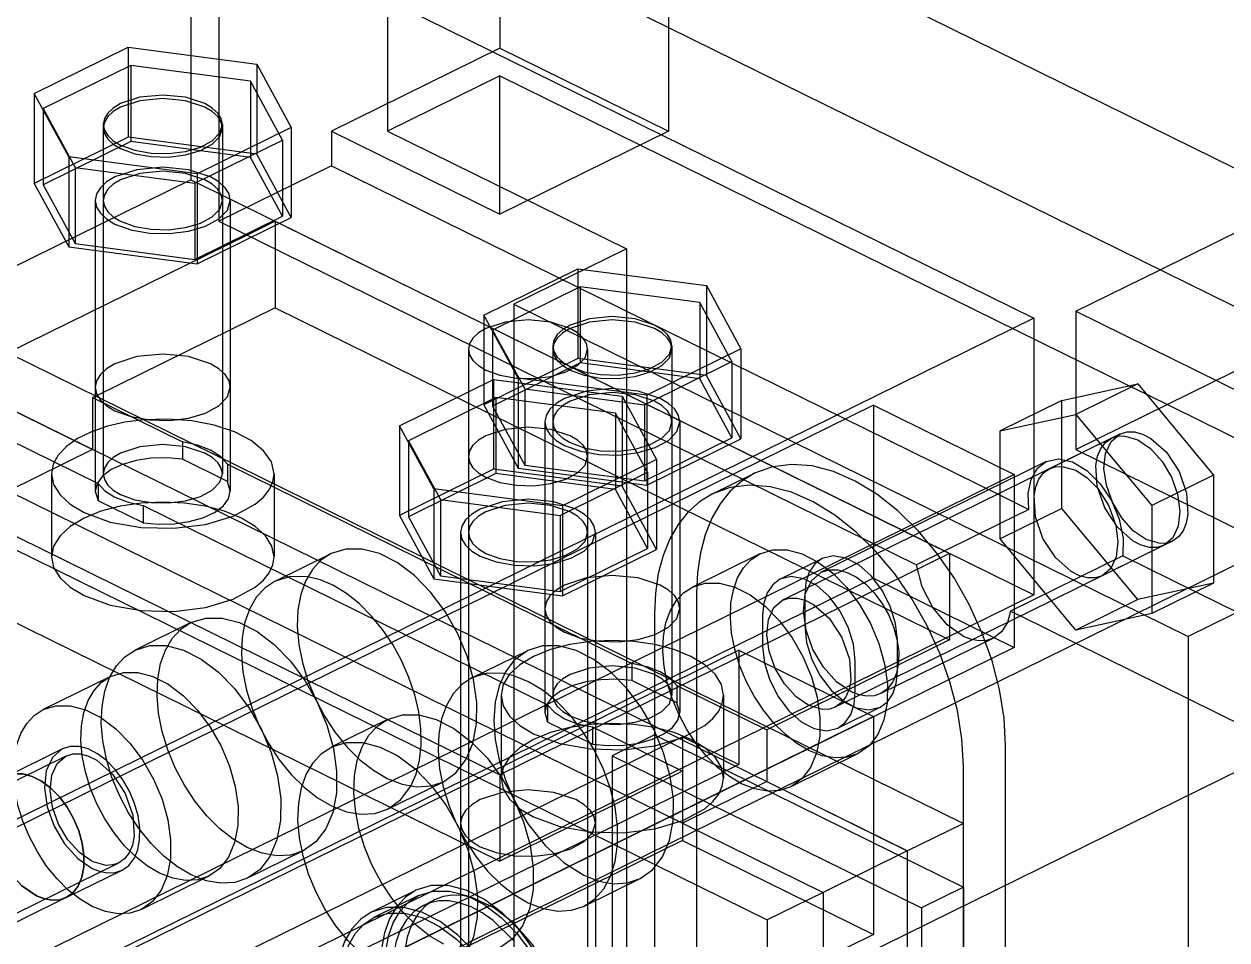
# Model space of a CAD drawing. Header units: millimetres. Extents: x 8 to 412, y 8 to 289.
# Drawn here: x 163.92 to 186.28, y 211.54 to 228.56 of the extents above; entities that cross this region are included whole.
import ezdxf

# ---------------------------------------------------------------- set-up
doc = ezdxf.new("R2010")
doc.units = ezdxf.units.MM
doc.layers.add('HIDDEN', color=8, linetype='Continuous')
doc.layers.add('OUTLINE', color=7, linetype='Continuous')

msp = doc.modelspace()

# ---------------------------------------------------------------- linework, layer by layer
at = {"layer": 'HIDDEN'}
for points in [[(171.464, 233.257), (187.654, 225.285)], [(170.68, 231.071), (170.68, 226.571)], [(167.025, 230.814), (175.773, 226.507)], [(210.895, 230.557), (111.664, 181.698)], [(171.464, 230.685), (175.903, 228.499)], [(164.113, 227.272), (165.862, 228.133)], [(165.862, 228.133), (168.251, 227.818)], [(165.862, 228.133), (165.862, 226.461)], [(165.906, 227.795), (164.278, 226.993)], [(168.131, 227.501), (165.906, 227.795)], [(165.906, 227.795), (165.906, 226.38)], [(168.251, 227.818), (168.891, 226.641)], [(168.251, 227.818), (168.251, 226.146)], [(168.727, 226.406), (168.131, 227.501)], [(168.131, 227.501), (168.131, 226.087)], [(172.77, 227.599), (170.68, 226.571)], [(172.77, 227.599), (175.381, 226.314)], [(172.77, 225.028), (172.77, 227.599)], [(164.753, 226.095), (164.113, 227.272)], [(164.113, 227.272), (164.113, 225.6)], [(167.61, 226.699), (167.589, 226.806), (167.526, 226.908), (167.423, 227.002), (167.286, 227.085), (166.926, 227.203), (166.502, 227.245), (166.078, 227.203), (165.719, 227.085), (165.581, 227.002), (165.479, 226.908), (165.416, 226.806), (165.394, 226.699)], [(164.278, 226.993), (164.278, 225.579)], [(164.278, 226.993), (164.874, 225.898)], [(167.61, 226.635), (167.589, 226.742), (167.526, 226.844), (167.423, 226.938), (167.286, 227.021), (166.926, 227.139), (166.502, 227.181), (166.078, 227.139), (165.719, 227.021), (165.581, 226.938), (165.479, 226.844), (165.416, 226.742), (165.394, 226.635)], [(165.394, 226.699), (165.416, 226.593), (165.479, 226.491), (165.581, 226.396), (165.719, 226.314)], [(165.394, 226.699), (165.394, 225.285)], [(165.394, 226.635), (165.416, 226.529), (165.479, 226.426), (165.581, 226.332), (165.719, 226.249)], [(165.394, 226.635), (165.394, 220.206)], [(165.719, 226.314), (165.98, 226.218), (166.286, 226.164), (166.611, 226.157), (166.926, 226.195), (167.205, 226.278), (167.423, 226.396), (167.562, 226.541), (167.61, 226.699)], [(165.719, 226.249), (165.98, 226.154), (166.286, 226.1), (166.611, 226.092), (166.926, 226.131), (167.205, 226.213), (167.423, 226.332), (167.562, 226.477), (167.61, 226.635)], [(168.891, 226.641), (167.142, 225.78)], [(167.61, 226.699), (167.61, 225.285)], [(167.61, 226.635), (167.61, 220.206)], [(168.891, 226.641), (168.891, 224.97)], [(170.68, 226.571), (175.12, 224.385)], [(165.862, 226.461), (164.113, 225.6)], [(165.906, 226.38), (164.278, 225.579)], [(168.251, 226.146), (165.862, 226.461)], [(168.131, 226.087), (165.906, 226.38)], [(167.098, 225.604), (168.727, 226.406)], [(168.727, 226.406), (168.727, 224.992)], [(167.142, 225.78), (164.753, 226.095)], [(164.753, 226.095), (164.753, 224.424)], [(168.727, 224.992), (168.131, 226.087)], [(168.891, 224.97), (168.251, 226.146)], [(164.874, 225.898), (164.874, 224.483)], [(164.874, 225.898), (167.098, 225.604)], [(167.758, 225.285), (167.734, 225.406), (167.662, 225.522), (167.546, 225.629), (167.39, 225.722), (166.983, 225.856), (166.502, 225.903), (166.022, 225.856), (165.614, 225.722), (165.458, 225.629), (165.342, 225.522), (165.271, 225.406), (165.247, 225.285)], [(167.61, 225.285), (167.589, 225.391), (167.526, 225.494), (167.423, 225.588), (167.286, 225.671), (166.926, 225.789), (166.502, 225.831), (166.078, 225.789), (165.719, 225.671), (165.581, 225.588), (165.479, 225.494), (165.416, 225.391), (165.394, 225.285)], [(167.142, 225.78), (167.142, 224.109)], [(164.113, 225.6), (164.753, 224.424)], [(164.278, 225.579), (164.874, 224.483)], [(167.098, 225.604), (167.098, 224.19)], [(167.547, 225.414), (182.693, 217.956)], [(165.247, 225.285), (165.271, 225.164), (165.342, 225.048), (165.458, 224.942), (165.614, 224.848)], [(165.247, 225.285), (165.247, 221.814)], [(165.394, 225.285), (165.416, 225.179), (165.479, 225.076), (165.581, 224.982), (165.719, 224.899)], [(165.614, 224.848), (165.91, 224.74), (166.257, 224.679), (166.625, 224.67), (166.983, 224.714), (167.299, 224.807), (167.546, 224.942), (167.704, 225.106), (167.758, 225.285)], [(165.719, 224.899), (165.98, 224.804), (166.286, 224.75), (166.611, 224.742), (166.926, 224.781), (167.205, 224.863), (167.423, 224.982), (167.562, 225.127), (167.61, 225.285)], [(167.758, 225.285), (167.758, 221.814)], [(185.043, 223.999), (187.654, 225.285)], [(167.098, 224.19), (168.727, 224.992)], [(167.142, 224.109), (168.891, 224.97)], [(168.591, 224.899), (168.069, 224.642)], [(168.591, 224.899), (168.591, 224.385)], [(168.591, 224.899), (181.126, 218.728)], [(164.753, 224.424), (167.142, 224.109)], [(164.874, 224.483), (167.098, 224.19)], [(175.12, 224.385), (173.031, 223.356)], [(175.12, 224.385), (175.12, 221.171)], [(172.47, 223.157), (174.218, 224.018)], [(174.218, 224.018), (176.608, 223.703)], [(174.218, 224.018), (174.218, 222.347)], [(174.263, 223.68), (172.634, 222.878)], [(176.487, 223.387), (174.263, 223.68)], [(174.263, 223.68), (174.263, 222.266)], [(176.608, 223.703), (177.248, 222.527)], [(176.608, 223.703), (176.608, 222.032)], [(177.083, 222.292), (176.487, 223.387)], [(176.487, 223.387), (176.487, 221.972)], [(173.031, 223.356), (173.031, 222.199)], [(173.031, 223.356), (185.565, 217.185)], [(183.476, 223.228), (191.571, 219.242)], [(182.693, 223.099), (129.421, 196.87)], [(174.4, 222.521), (174.378, 222.627), (174.315, 222.729), (174.213, 222.824), (174.075, 222.906), (173.716, 223.025), (173.292, 223.066), (172.868, 223.025), (172.508, 222.906), (172.371, 222.824), (172.268, 222.729), (172.205, 222.627), (172.184, 222.521)], [(173.11, 221.981), (172.47, 223.157)], [(172.47, 223.157), (172.47, 221.486)], [(175.967, 222.585), (175.945, 222.691), (175.882, 222.794), (175.78, 222.888), (175.642, 222.971), (175.283, 223.089), (174.859, 223.131), (174.435, 223.089), (174.075, 222.971), (173.937, 222.888), (173.835, 222.794), (173.772, 222.691), (173.751, 222.585)], [(175.967, 222.521), (175.945, 222.627), (175.882, 222.729), (175.78, 222.824), (175.642, 222.906), (175.283, 223.025), (174.859, 223.066), (174.435, 223.025), (174.075, 222.906), (173.937, 222.824), (173.835, 222.729), (173.772, 222.627), (173.751, 222.521)], [(172.634, 222.878), (172.634, 221.464)], [(172.634, 222.878), (173.23, 221.783)], [(182.693, 222.714), (182.693, 217.956)], [(172.184, 222.521), (172.205, 222.414), (172.268, 222.312), (172.371, 222.218), (172.508, 222.135)], [(172.184, 222.521), (172.184, 209.663)], [(172.508, 222.135), (172.77, 222.04), (173.076, 221.986), (173.4, 221.978), (173.716, 222.017), (173.995, 222.099), (174.213, 222.218), (174.352, 222.362), (174.4, 222.521)], [(173.751, 222.585), (173.772, 222.479), (173.835, 222.376), (173.937, 222.282), (174.075, 222.199)], [(173.751, 222.585), (173.751, 221.171)], [(173.751, 222.521), (173.772, 222.414), (173.835, 222.312), (173.937, 222.218), (174.075, 222.135)], [(173.751, 222.521), (173.751, 216.092)], [(174.075, 222.199), (174.336, 222.104), (174.642, 222.05), (174.967, 222.042), (175.283, 222.081), (175.561, 222.163), (175.78, 222.282), (175.919, 222.427), (175.967, 222.585)], [(174.075, 222.135), (174.336, 222.04), (174.642, 221.986), (174.967, 221.978), (175.283, 222.017), (175.561, 222.099), (175.78, 222.218), (175.919, 222.362), (175.967, 222.521)], [(174.4, 222.521), (174.4, 209.663)], [(177.248, 222.527), (175.499, 221.666)], [(175.967, 222.585), (175.967, 221.171)], [(175.967, 222.521), (175.967, 216.092)], [(177.248, 222.527), (177.248, 220.856)], [(202.017, 222.328), (163.636, 203.431)], [(167.758, 221.814), (167.734, 221.934), (167.662, 222.05), (167.546, 222.157), (167.39, 222.251), (166.983, 222.385), (166.502, 222.432), (166.022, 222.385), (165.614, 222.251), (165.458, 222.157), (165.342, 222.05), (165.271, 221.934), (165.247, 221.814)], [(167.758, 221.814), (167.734, 221.934), (167.662, 222.05), (167.546, 222.157), (167.39, 222.251), (166.983, 222.385), (166.502, 222.432), (166.022, 222.385), (165.614, 222.251), (165.458, 222.157), (165.342, 222.05), (165.271, 221.934), (165.247, 221.814)], [(174.218, 222.347), (172.47, 221.486)], [(174.263, 222.266), (172.634, 221.464)], [(176.608, 222.032), (174.218, 222.347)], [(176.487, 221.972), (174.263, 222.266)], [(175.455, 221.49), (177.083, 222.292)], [(177.083, 222.292), (177.083, 220.877)], [(183.476, 222.328), (183.476, 220.656)], [(162.585, 221.942), (165.197, 220.656)], [(180.342, 213.199), (162.585, 221.942)], [(170.903, 221.1), (172.652, 221.961)], [(172.652, 221.961), (175.041, 221.646)], [(172.652, 221.961), (172.652, 220.29)], [(175.499, 221.666), (173.11, 221.981)], [(173.11, 221.981), (173.11, 220.31)], [(177.083, 220.877), (176.487, 221.972)], [(177.248, 220.856), (176.608, 222.032)], [(184.625, 221.876), (183.476, 221.311)], [(184.464, 221.841), (184.786, 221.683)], [(165.255, 221.65), (165.197, 221.621)], [(165.197, 221.621), (165.197, 220.656)], [(165.197, 221.621), (166.868, 220.798)], [(165.247, 221.814), (165.271, 221.693), (165.342, 221.577), (165.458, 221.47), (165.614, 221.376)], [(165.247, 221.814), (165.271, 221.693), (165.342, 221.577), (165.458, 221.47), (165.614, 221.376)], [(165.247, 221.814), (165.247, 219.885)], [(165.614, 221.376), (165.91, 221.268), (166.257, 221.207), (166.625, 221.198), (166.983, 221.242), (167.299, 221.336), (167.546, 221.47), (167.704, 221.634), (167.758, 221.814)], [(165.614, 221.376), (165.91, 221.268), (166.257, 221.207), (166.625, 221.198), (166.983, 221.242), (167.299, 221.336), (167.546, 221.47), (167.704, 221.634), (167.758, 221.814)], [(167.758, 221.814), (167.758, 219.885)], [(172.696, 221.623), (171.068, 220.821)], [(174.92, 221.33), (172.696, 221.623)], [(172.696, 221.623), (172.696, 220.209)], [(173.23, 221.783), (173.23, 220.369)], [(173.23, 221.783), (175.455, 221.49)], [(176.114, 221.171), (176.09, 221.291), (176.019, 221.407), (175.903, 221.514), (175.746, 221.608), (175.339, 221.742), (174.859, 221.789), (174.378, 221.742), (173.971, 221.608), (173.815, 221.514), (173.699, 221.407), (173.627, 221.291), (173.603, 221.171)], [(175.967, 221.171), (175.945, 221.277), (175.882, 221.379), (175.78, 221.474), (175.642, 221.556), (175.283, 221.675), (174.859, 221.716), (174.435, 221.675), (174.075, 221.556), (173.937, 221.474), (173.835, 221.379), (173.772, 221.277), (173.751, 221.171)], [(175.041, 221.646), (175.681, 220.47)], [(175.041, 221.646), (175.041, 219.975)], [(175.499, 221.666), (175.499, 219.994)], [(179.716, 221.479), (125.399, 194.736)], [(172.47, 221.486), (173.11, 220.31)], [(172.634, 221.464), (173.23, 220.369)], [(175.455, 221.49), (175.455, 220.076)], [(179.716, 221.479), (182.327, 220.194)], [(179.716, 221.479), (179.716, 218.265)], [(183.476, 220.656), (185.174, 221.492)], [(161.018, 221.171), (178.776, 212.428)], [(166.149, 221.21), (165.8, 221.164), (165.472, 221.089), (165.176, 220.988), (164.92, 220.862), (164.712, 220.716), (164.559, 220.555), (164.466, 220.384), (164.434, 220.206)], [(173.603, 221.171), (173.627, 221.05), (173.699, 220.934), (173.815, 220.827), (173.971, 220.734)], [(173.603, 221.171), (173.603, 217.699)], [(173.751, 221.171), (173.772, 221.064), (173.835, 220.962), (173.937, 220.868), (174.075, 220.785)], [(173.971, 220.734), (174.267, 220.625), (174.614, 220.564), (174.982, 220.555), (175.339, 220.6), (175.655, 220.693), (175.903, 220.827), (176.06, 220.991), (176.114, 221.171)], [(174.075, 220.785), (174.336, 220.69), (174.642, 220.636), (174.967, 220.628), (175.283, 220.667), (175.561, 220.749), (175.78, 220.868), (175.919, 221.012), (175.967, 221.171)], [(175.516, 220.234), (174.92, 221.33)], [(174.92, 221.33), (174.92, 219.915)], [(176.114, 221.171), (176.114, 217.699)], [(182.066, 221.003), (183.476, 221.311)], [(183.476, 221.311), (184.886, 219.614)], [(171.543, 219.924), (170.903, 221.1)], [(170.903, 221.1), (170.903, 219.429)], [(174.4, 220.528), (174.378, 220.634), (174.315, 220.737), (174.213, 220.831), (174.075, 220.914), (173.716, 221.032), (173.292, 221.073), (172.868, 221.032), (172.508, 220.914), (172.371, 220.831), (172.268, 220.737), (172.205, 220.634), (172.184, 220.528)], [(173.031, 221.106), (181.126, 217.121)], [(160.235, 220.785), (172.77, 214.613)], [(163.63, 220.849), (165.301, 220.026)], [(167.61, 220.206), (167.589, 220.313), (167.526, 220.415), (167.423, 220.509), (167.286, 220.592), (166.926, 220.71), (166.502, 220.752), (166.078, 220.71), (165.719, 220.592), (165.581, 220.509), (165.479, 220.415), (165.416, 220.313), (165.394, 220.206)], [(166.868, 220.798), (166.868, 220.476)], [(167.703, 220.386), (167.579, 220.524), (167.39, 220.644), (167.148, 220.737), (166.868, 220.798)], [(171.068, 220.821), (171.068, 219.407)], [(171.068, 220.821), (171.664, 219.726)], [(175.455, 220.076), (177.083, 220.877)], [(175.499, 219.994), (177.248, 220.856)], [(184.136, 220.866), (178.025, 217.857)], [(184.136, 220.866), (182.987, 220.3)], [(184.136, 220.866), (184.245, 220.903), (184.366, 220.91), (184.625, 220.836)], [(184.625, 220.836), (184.863, 220.674), (185.078, 220.436), (185.251, 220.144), (185.364, 219.827), (185.408, 219.514), (185.378, 219.235), (185.277, 219.016), (185.115, 218.878)], [(159.98, 220.66), (177.738, 211.917)], [(165.197, 220.656), (163.63, 219.885)], [(166.868, 220.476), (166.58, 220.502), (166.288, 220.494), (166.008, 220.453), (165.755, 220.382), (165.542, 220.283), (165.381, 220.163), (165.281, 220.028), (165.247, 219.885)], [(172.184, 220.528), (172.205, 220.421), (172.268, 220.319), (172.371, 220.225), (172.508, 220.142)], [(172.184, 220.528), (172.184, 219.113)], [(172.508, 220.142), (172.77, 220.047), (173.076, 219.993), (173.4, 219.985), (173.716, 220.024), (173.995, 220.106), (174.213, 220.225), (174.352, 220.369), (174.4, 220.528)], [(174.4, 220.528), (174.4, 219.113)], [(182.921, 220.433), (183.154, 220.483), (183.415, 220.427), (183.682, 220.268), (183.93, 220.022), (184.137, 219.711), (184.284, 219.363), (184.357, 219.009), (184.35, 218.683)], [(183.476, 220.656), (191.571, 216.671)], [(167.703, 220.065), (166.868, 220.476)], [(167.703, 220.386), (167.703, 220.065)], [(167.703, 220.386), (175.224, 216.683)], [(172.652, 220.29), (170.903, 219.429)], [(175.041, 219.975), (172.652, 220.29)], [(173.11, 220.31), (175.499, 219.994)], [(173.23, 220.369), (175.455, 220.076)], [(175.681, 220.47), (173.932, 219.609)], [(175.681, 220.47), (175.681, 218.798)], [(182.17, 215.16), (182.142, 215.668), (182.058, 216.195), (181.92, 216.728), (181.73, 217.259), (181.492, 217.776), (181.211, 218.27), (180.892, 218.73), (180.542, 219.148), (180.168, 219.516), (179.776, 219.825), (179.375, 220.07), (178.973, 220.247), (178.577, 220.352), (178.195, 220.382), (177.835, 220.337), (177.504, 220.219)], [(182.921, 220.433), (178.743, 218.376)], [(182.602, 219.544), (182.592, 219.841), (182.645, 220.1), (182.757, 220.302), (182.921, 220.433)], [(183.966, 218.312), (183.837, 218.273), (183.694, 218.273), (183.543, 218.313), (183.39, 218.391), (183.098, 218.648), (182.864, 219.005), (182.724, 219.408), (182.698, 219.796), (182.729, 219.965), (182.79, 220.109), (182.877, 220.222), (182.987, 220.3)], [(182.987, 220.3), (183.096, 220.337), (183.217, 220.344), (183.476, 220.271)], [(183.476, 220.271), (183.687, 220.131), (183.882, 219.931)], [(182.327, 220.194), (128.011, 193.45)], [(164.434, 220.206), (164.474, 220.008), (164.592, 219.817), (164.783, 219.641), (165.04, 219.486)], [(164.434, 220.206), (164.434, 218.663)], [(165.04, 219.486), (165.527, 219.308), (166.099, 219.208), (166.705, 219.193), (167.294, 219.266), (167.814, 219.419), (168.222, 219.641), (168.372, 219.771), (168.481, 219.911), (168.548, 220.057), (168.57, 220.206)], [(165.394, 220.206), (165.416, 220.1), (165.479, 219.998), (165.581, 219.903), (165.719, 219.821)], [(165.719, 219.821), (165.98, 219.725), (166.286, 219.671), (166.611, 219.664), (166.926, 219.702), (167.205, 219.785), (167.423, 219.903), (167.562, 220.048), (167.61, 220.206)], [(167.758, 219.885), (167.703, 220.065)], [(172.696, 220.209), (171.068, 219.407)], [(174.92, 219.915), (172.696, 220.209)], [(173.888, 219.433), (175.516, 220.234)], [(175.516, 220.234), (175.516, 218.82)], [(177.504, 220.219), (177.264, 220.072), (177.05, 219.882), (176.864, 219.651), (176.709, 219.381), (176.586, 219.075), (176.497, 218.739), (176.443, 218.375), (176.425, 217.988)], [(176.72, 219.833), (177.504, 220.219)], [(182.327, 220.194), (182.327, 216.979)], [(186.035, 220.18), (184.886, 219.614)], [(165.247, 219.885), (165.301, 219.705)], [(165.301, 220.026), (165.301, 219.705)], [(165.301, 220.026), (165.426, 219.888), (165.614, 219.769)], [(166.137, 219.294), (166.424, 219.268), (166.716, 219.276), (166.996, 219.317), (167.25, 219.388), (167.463, 219.487), (167.624, 219.607), (167.724, 219.742), (167.758, 219.885)], [(168.57, 220.017), (168.57, 218.663)], [(173.932, 219.609), (171.543, 219.924)], [(171.543, 219.924), (171.543, 218.252)], [(175.516, 218.82), (174.92, 219.915)], [(175.681, 218.798), (175.041, 219.975)], [(176.72, 219.833), (176.481, 219.687), (176.267, 219.497), (176.081, 219.265), (175.926, 218.995), (175.803, 218.69), (175.714, 218.353), (175.66, 217.989), (175.642, 217.603)], [(181.387, 214.774), (181.359, 215.283), (181.275, 215.809), (181.136, 216.343), (180.946, 216.873), (180.708, 217.391), (180.427, 217.884), (180.109, 218.345), (179.759, 218.763), (179.384, 219.13), (178.993, 219.439), (178.592, 219.685), (178.19, 219.862), (177.794, 219.966), (177.412, 219.996), (177.052, 219.952), (176.72, 219.833)], [(182.066, 219.808), (182.602, 219.544)], [(168.57, 218.663), (168.531, 218.862), (168.413, 219.053), (168.222, 219.229), (167.965, 219.384), (167.651, 219.51), (167.294, 219.604), (166.906, 219.662), (166.502, 219.682), (166.099, 219.662), (165.711, 219.604), (165.353, 219.51), (165.04, 219.384), (164.783, 219.229), (164.592, 219.053), (164.474, 218.862), (164.434, 218.663)], [(166.137, 219.294), (165.301, 219.705)], [(165.614, 219.769), (165.856, 219.676), (166.137, 219.615)], [(166.137, 219.615), (166.137, 219.294)], [(166.137, 219.615), (173.657, 215.912)], [(171.664, 219.726), (171.664, 218.312)], [(171.664, 219.726), (173.888, 219.433)], [(174.547, 219.113), (174.523, 219.234), (174.452, 219.35), (174.336, 219.457), (174.18, 219.551), (173.772, 219.685), (173.292, 219.732), (172.811, 219.685), (172.404, 219.551), (172.248, 219.457), (172.132, 219.35), (172.06, 219.234), (172.036, 219.113)], [(174.4, 219.113), (174.378, 219.22), (174.315, 219.322), (174.213, 219.417), (174.075, 219.499), (173.716, 219.617), (173.292, 219.659), (172.868, 219.617), (172.508, 219.499), (172.371, 219.417), (172.268, 219.322), (172.205, 219.22), (172.184, 219.113)], [(173.932, 219.609), (173.932, 217.937)], [(184.886, 219.614), (184.886, 217.61)], [(170.903, 219.429), (171.543, 218.252)], [(171.068, 219.407), (171.664, 218.312)], [(173.888, 219.433), (173.888, 218.018)], [(182.602, 219.544), (182.066, 219.28)], [(160.235, 219.178), (172.77, 213.006)], [(184.219, 219.248), (184.259, 218.939), (184.228, 218.664), (184.127, 218.449), (183.966, 218.312)], [(172.036, 219.113), (172.06, 218.993), (172.132, 218.877), (172.248, 218.77), (172.404, 218.676)], [(172.036, 219.113), (172.036, 213.713)], [(172.184, 219.113), (172.205, 219.007), (172.268, 218.905), (172.371, 218.81), (172.508, 218.728)], [(172.404, 218.676), (172.7, 218.568), (173.047, 218.507), (173.415, 218.498), (173.772, 218.542), (174.088, 218.636), (174.336, 218.77), (174.493, 218.934), (174.547, 219.113)], [(172.508, 218.728), (172.77, 218.632), (173.076, 218.578), (173.4, 218.571), (173.716, 218.61), (173.995, 218.692), (174.213, 218.81), (174.352, 218.955), (174.4, 219.113)], [(174.547, 219.113), (174.547, 213.713)], [(168.592, 218.212), (169.63, 218.724)], [(181.126, 218.728), (172.77, 214.613)], [(173.888, 218.018), (175.516, 218.82)], [(173.932, 217.937), (175.681, 218.798)], [(177.601, 218.719), (176.348, 218.102)], [(178.515, 215.063), (178.29, 215.195), (178.071, 215.367), (177.862, 215.574), (177.669, 215.811), (177.496, 216.074), (177.347, 216.355), (177.225, 216.649), (177.135, 216.947), (177.077, 217.243), (177.053, 217.531), (177.064, 217.803), (177.109, 218.052), (177.187, 218.273), (177.298, 218.461), (177.436, 218.61), (177.601, 218.719)], [(177.601, 218.719), (177.841, 218.793), (178.108, 218.793), (178.389, 218.719), (178.676, 218.573), (178.956, 218.362), (179.22, 218.093), (179.456, 217.777), (179.656, 217.426), (179.813, 217.053), (179.919, 216.673), (179.972, 216.3), (179.968, 215.949), (179.909, 215.633), (179.796, 215.364), (179.633, 215.153), (179.428, 215.008)], [(181.126, 218.728), (181.126, 217.121)], [(185.115, 218.878), (183.022, 217.848)], [(185.115, 218.878), (183.966, 218.312)], [(164.434, 218.663), (164.474, 218.465), (164.592, 218.274), (164.783, 218.098), (165.04, 217.943)], [(165.04, 217.943), (165.527, 217.765), (166.099, 217.665), (166.705, 217.65), (167.294, 217.723), (167.814, 217.876), (168.222, 218.098), (168.372, 218.228), (168.481, 218.368), (168.548, 218.514), (168.57, 218.663)], [(177.976, 218.246), (178.76, 218.632)], [(178.76, 218.632), (178.624, 218.531), (178.521, 218.38), (178.458, 218.188), (178.436, 217.963)], [(180.16, 217.114), (180.126, 217.425), (180.027, 217.744), (179.872, 218.047), (179.671, 218.311), (179.441, 218.514), (179.2, 218.64), (178.967, 218.681), (178.76, 218.632)], [(184.35, 218.683), (182.261, 217.655)], [(184.35, 218.683), (185.708, 218.015)], [(179.716, 218.265), (127.619, 192.614)], [(169.197, 218.293), (168.879, 218.299), (168.592, 218.212)], [(171.543, 218.252), (173.932, 217.937)], [(171.664, 218.312), (173.888, 218.018)], [(176.114, 217.699), (176.09, 217.82), (176.019, 217.936), (175.903, 218.043), (175.746, 218.136), (175.339, 218.27), (174.859, 218.317), (174.378, 218.27), (173.971, 218.136), (173.815, 218.043), (173.699, 217.936), (173.627, 217.82), (173.603, 217.699)], [(176.114, 217.699), (176.09, 217.82), (176.019, 217.936), (175.903, 218.043), (175.746, 218.136), (175.339, 218.27), (174.859, 218.317), (174.378, 218.27), (173.971, 218.136), (173.815, 218.043), (173.699, 217.936), (173.627, 217.82), (173.603, 217.699)], [(177.976, 218.246), (177.84, 218.145), (177.738, 217.995), (177.674, 217.802), (177.653, 217.577)], [(179.376, 216.728), (179.343, 217.039), (179.244, 217.358), (179.088, 217.662), (178.888, 217.925), (178.658, 218.128), (178.417, 218.255), (178.184, 218.295), (177.976, 218.246)], [(179.298, 216.156), (179.028, 216.341), (178.784, 216.61), (178.589, 216.941), (178.46, 217.3), (178.41, 217.654), (178.444, 217.971), (178.559, 218.219), (178.743, 218.376)], [(178.743, 218.376), (178.889, 218.421), (179.051, 218.421), (179.222, 218.375), (179.396, 218.287), (179.566, 218.159), (179.726, 217.996), (179.87, 217.804), (179.991, 217.591), (180.086, 217.364), (180.151, 217.133), (180.183, 216.907), (180.18, 216.694), (180.144, 216.502), (180.076, 216.339), (179.977, 216.211), (179.853, 216.123)], [(179.716, 218.265), (182.327, 216.979)], [(168.592, 218.212), (168.404, 218.089), (168.245, 217.917), (168.119, 217.703), (168.029, 217.45), (167.978, 217.165), (167.965, 216.855), (167.993, 216.526), (168.059, 216.188), (168.163, 215.846), (168.301, 215.511), (168.471, 215.19), (168.669, 214.89), (168.89, 214.618), (169.129, 214.382), (169.379, 214.186), (169.636, 214.035)], [(177.261, 214.446), (177.037, 214.578), (176.817, 214.75), (176.609, 214.957), (176.415, 215.194), (176.242, 215.457), (176.093, 215.738), (175.972, 216.031), (175.881, 216.33), (175.823, 216.626), (175.799, 216.914), (175.81, 217.185), (175.855, 217.435), (175.934, 217.656), (176.044, 217.844), (176.183, 217.993), (176.348, 218.102)], [(176.348, 218.102), (176.588, 218.176), (176.854, 218.176), (177.136, 218.101), (177.423, 217.956), (177.703, 217.745), (177.966, 217.476), (178.203, 217.16), (178.403, 216.809), (178.559, 216.436), (178.666, 216.056), (178.718, 215.683), (178.714, 215.332), (178.655, 215.016), (178.542, 214.747), (178.38, 214.536), (178.175, 214.391)], [(187.654, 218.213), (185.565, 217.185)], [(182.693, 217.956), (129.421, 191.727)], [(181.381, 213.71), (173.031, 217.821)], [(176.425, 217.988), (176.425, 208.667)], [(178.515, 215.899), (178.277, 216.062), (178.061, 216.3), (177.889, 216.591), (177.775, 216.908), (177.731, 217.221), (177.761, 217.5), (177.863, 217.719), (178.025, 217.857)], [(178.025, 217.857), (178.154, 217.897), (178.296, 217.897), (178.447, 217.857), (178.601, 217.779), (178.892, 217.522), (179.126, 217.165), (179.267, 216.761), (179.293, 216.374), (179.261, 216.204), (179.201, 216.06), (179.114, 215.947), (179.004, 215.869)], [(178.436, 217.963), (178.436, 217.384)], [(173.603, 217.699), (173.627, 217.579), (173.699, 217.463), (173.815, 217.356), (173.971, 217.262)], [(173.603, 217.699), (173.627, 217.579), (173.699, 217.463), (173.815, 217.356), (173.971, 217.262)], [(173.603, 217.699), (173.603, 215.771)], [(173.971, 217.262), (174.267, 217.154), (174.614, 217.093), (174.982, 217.084), (175.339, 217.128), (175.655, 217.221), (175.903, 217.356), (176.06, 217.52), (176.114, 217.699)], [(173.971, 217.262), (174.267, 217.154), (174.614, 217.093), (174.982, 217.084), (175.339, 217.128), (175.655, 217.221), (175.903, 217.356), (176.06, 217.52), (176.114, 217.699)], [(175.642, 217.603), (175.642, 215.353)], [(176.114, 217.699), (176.114, 215.771)], [(177.653, 217.577), (177.653, 216.998)], [(182.261, 217.655), (182.203, 217.444)], [(182.261, 217.655), (182.445, 217.564)], [(167.025, 217.441), (165.987, 216.93)], [(168.069, 213.263), (167.812, 213.414), (167.562, 213.61), (167.323, 213.847), (167.102, 214.118), (166.905, 214.418), (166.734, 214.74), (166.596, 215.075), (166.492, 215.416), (166.426, 215.755), (166.399, 216.083), (166.411, 216.394), (166.463, 216.679), (166.552, 216.931), (166.678, 217.146), (166.837, 217.317), (167.025, 217.441)], [(167.025, 217.441), (167.3, 217.526), (167.604, 217.525), (167.926, 217.441), (168.254, 217.274), (168.574, 217.033), (168.875, 216.726), (169.145, 216.364), (169.374, 215.963), (169.553, 215.537), (169.674, 215.103), (169.734, 214.677), (169.73, 214.276), (169.662, 213.914), (169.533, 213.607), (169.348, 213.366), (169.113, 213.2)], [(178.436, 217.384), (178.47, 217.074), (178.568, 216.754), (178.724, 216.451), (178.925, 216.188), (179.154, 215.985), (179.395, 215.858), (179.629, 215.818), (179.836, 215.867)], [(181.55, 217.123), (179.004, 215.869)], [(181.942, 217.151), (179.853, 216.123)], [(185.565, 217.185), (185.565, 198.542)], [(177.209, 216.928), (127.724, 192.563)], [(182.327, 216.979), (128.011, 190.236)], [(167.031, 212.752), (166.774, 212.903), (166.524, 213.099), (166.285, 213.336), (166.064, 213.607), (165.867, 213.907), (165.696, 214.229), (165.558, 214.564), (165.454, 214.905), (165.388, 215.244), (165.36, 215.572), (165.373, 215.883), (165.425, 216.168), (165.514, 216.42), (165.64, 216.635), (165.799, 216.806), (165.987, 216.93)], [(165.987, 216.93), (166.262, 217.015), (166.566, 217.014), (166.888, 216.93), (167.216, 216.763), (167.536, 216.522), (167.837, 216.215), (168.107, 215.853), (168.336, 215.452), (168.515, 215.026), (168.636, 214.592), (168.696, 214.166), (168.692, 213.764), (168.624, 213.403), (168.495, 213.096), (168.31, 212.855), (168.075, 212.689)], [(172.248, 216.412), (173.286, 216.923)], [(176.927, 216.092), (176.887, 216.291), (176.769, 216.482), (176.578, 216.658), (176.321, 216.812), (176.008, 216.939), (175.65, 217.033), (175.262, 217.091), (174.859, 217.11), (174.455, 217.091), (174.067, 217.033), (173.71, 216.939), (173.396, 216.812), (173.139, 216.658), (172.948, 216.482), (172.83, 216.291), (172.791, 216.092)], [(173.286, 216.923), (173.031, 216.737)], [(175.374, 212.683), (175.608, 212.849), (175.794, 213.09), (175.923, 213.397), (175.991, 213.758), (175.995, 214.159), (175.935, 214.585), (175.813, 215.02), (175.635, 215.446), (175.406, 215.847), (175.136, 216.208), (174.835, 216.515), (174.514, 216.757), (174.187, 216.923), (173.865, 217.008), (173.56, 217.008), (173.286, 216.923)], [(177.209, 216.928), (177.209, 214.806)], [(177.209, 216.928), (179.716, 215.693)], [(177.653, 216.998), (177.687, 216.688), (177.785, 216.369), (177.941, 216.065), (178.141, 215.802), (178.371, 215.599), (178.612, 215.472), (178.845, 215.432), (179.053, 215.481)], [(181.126, 217.121), (177.731, 215.449)], [(180.16, 216.536), (180.16, 217.114)], [(175.224, 216.683), (175.224, 216.362)], [(176.06, 216.272), (175.935, 216.41), (175.746, 216.529), (175.505, 216.622), (175.224, 216.683)], [(179.376, 216.15), (179.376, 216.728)], [(172.853, 216.493), (172.535, 216.499), (172.248, 216.412)], [(174.336, 212.172), (174.535, 212.305), (174.701, 212.492), (174.828, 212.726), (174.915, 213.003), (174.958, 213.315), (174.957, 213.653), (174.91, 214.008), (174.821, 214.37), (174.69, 214.731), (174.522, 215.079), (174.32, 215.407), (174.092, 215.704), (173.841, 215.964), (173.576, 216.179), (173.304, 216.343), (173.031, 216.452)], [(175.967, 216.092), (175.945, 216.198), (175.882, 216.301), (175.78, 216.395), (175.642, 216.478), (175.283, 216.596), (174.859, 216.637), (174.435, 216.596), (174.075, 216.478), (173.937, 216.395), (173.835, 216.301), (173.772, 216.198), (173.751, 216.092)], [(179.836, 215.867), (179.972, 215.967), (180.075, 216.118), (180.138, 216.311), (180.16, 216.536)], [(172.248, 216.412), (172.06, 216.289), (171.901, 216.117), (171.775, 215.903), (171.685, 215.65), (171.634, 215.365), (171.621, 215.055), (171.649, 214.726), (171.715, 214.387), (171.818, 214.046), (171.957, 213.711), (172.127, 213.39), (172.325, 213.09), (172.546, 212.818), (172.785, 212.582), (173.035, 212.386), (173.292, 212.235)], [(175.224, 216.362), (174.937, 216.388), (174.645, 216.38), (174.365, 216.339), (174.111, 216.267), (173.898, 216.169), (173.737, 216.049), (173.637, 215.913), (173.603, 215.771)], [(176.06, 215.951), (175.224, 216.362)], [(176.06, 216.272), (176.06, 215.951)], [(176.06, 216.272), (177.731, 215.449)], [(172.791, 216.092), (172.83, 215.893), (172.948, 215.702), (173.139, 215.526), (173.396, 215.372)], [(172.791, 216.092), (172.791, 214.549)], [(173.396, 215.372), (173.884, 215.194), (174.455, 215.093), (175.061, 215.079), (175.65, 215.151), (176.171, 215.305), (176.578, 215.526), (176.728, 215.657), (176.838, 215.796), (176.904, 215.943), (176.927, 216.092)], [(173.751, 216.092), (173.772, 215.986), (173.835, 215.883), (173.937, 215.789), (174.075, 215.706)], [(174.075, 215.706), (174.336, 215.611), (174.642, 215.557), (174.967, 215.549), (175.283, 215.588), (175.561, 215.67), (175.78, 215.789), (175.919, 215.934), (175.967, 216.092)], [(176.927, 216.092), (176.927, 214.549)], [(179.053, 215.481), (179.189, 215.582), (179.291, 215.732), (179.355, 215.925), (179.376, 216.15)], [(179.853, 216.123), (179.728, 216.081), (179.592, 216.073), (179.447, 216.098), (179.298, 216.156)], [(164.277, 215.823), (164.517, 215.897), (164.783, 215.897), (165.065, 215.822), (165.352, 215.677), (165.632, 215.466), (165.895, 215.197), (166.132, 214.881), (166.332, 214.53), (166.488, 214.157), (166.595, 213.777), (166.647, 213.404), (166.643, 213.053), (166.584, 212.737), (166.471, 212.468), (166.309, 212.257), (166.104, 212.112)], [(173.657, 215.912), (173.657, 215.591)], [(173.657, 215.912), (173.782, 215.774), (173.971, 215.655)], [(176.114, 215.771), (176.06, 215.951)], [(179.004, 215.869), (178.894, 215.833), (178.774, 215.826), (178.515, 215.899)], [(179.053, 215.481), (179.836, 215.867)], [(179.716, 215.693), (130.1, 191.264)], [(170.681, 215.641), (169.643, 215.13)], [(171.725, 211.463), (171.468, 211.614), (171.218, 211.81), (170.979, 212.047), (170.758, 212.318), (170.56, 212.618), (170.39, 212.94), (170.252, 213.275), (170.148, 213.616), (170.082, 213.955), (170.054, 214.283), (170.067, 214.594), (170.119, 214.879), (170.208, 215.131), (170.334, 215.346), (170.493, 215.517), (170.681, 215.641)], [(170.681, 215.641), (170.956, 215.726), (171.26, 215.725), (171.582, 215.641), (171.91, 215.474), (172.23, 215.233), (172.531, 214.926), (172.801, 214.564), (173.03, 214.163), (173.209, 213.737), (173.33, 213.303), (173.39, 212.877), (173.386, 212.475), (173.318, 212.114), (173.189, 211.807), (173.004, 211.566), (172.769, 211.4)], [(176.927, 214.549), (176.887, 214.748), (176.769, 214.939), (176.578, 215.115), (176.321, 215.269), (176.008, 215.396), (175.65, 215.49), (175.262, 215.548), (174.859, 215.567), (174.455, 215.548), (174.067, 215.49), (173.71, 215.396), (173.396, 215.269), (173.139, 215.115), (172.948, 214.939), (172.83, 214.748), (172.791, 214.549)], [(173.603, 215.771), (173.657, 215.591)], [(174.493, 215.179), (173.657, 215.591)], [(173.971, 215.655), (174.213, 215.562), (174.493, 215.501)], [(174.493, 215.179), (174.781, 215.154), (175.072, 215.161), (175.353, 215.202), (175.606, 215.274), (175.819, 215.372), (175.98, 215.492), (176.08, 215.628), (176.114, 215.771)], [(179.716, 215.693), (179.716, 211.643)], [(174.493, 215.501), (174.493, 215.179)], [(174.493, 215.501), (176.164, 214.678)], [(175.642, 215.353), (174.859, 214.967)], [(175.642, 215.353), (175.642, 210.531)], [(175.642, 215.353), (181.387, 212.524)], [(177.731, 215.449), (177.731, 214.485)], [(176.164, 215.321), (159.98, 207.352)], [(165.745, 212.841), (165.869, 212.929), (165.968, 213.057), (166.036, 213.22), (166.072, 213.412), (166.075, 213.625), (166.043, 213.852), (165.978, 214.082), (165.883, 214.309), (165.762, 214.522), (165.618, 214.714), (165.458, 214.877), (165.288, 215.005), (165.114, 215.094), (164.943, 215.139), (164.781, 215.139), (164.635, 215.094)], [(170.687, 210.952), (170.43, 211.103), (170.18, 211.299), (169.941, 211.536), (169.72, 211.807), (169.522, 212.107), (169.352, 212.429), (169.214, 212.764), (169.11, 213.105), (169.044, 213.444), (169.016, 213.772), (169.029, 214.083), (169.08, 214.368), (169.17, 214.62), (169.296, 214.835), (169.455, 215.006), (169.643, 215.13)], [(169.643, 215.13), (169.918, 215.214), (170.222, 215.214), (170.544, 215.129), (170.872, 214.963), (171.192, 214.722), (171.493, 214.415), (171.763, 214.053), (171.992, 213.652), (172.171, 213.226), (172.292, 212.792), (172.352, 212.366), (172.348, 211.964), (172.28, 211.603), (172.151, 211.296), (171.966, 211.055), (171.731, 210.889)], [(176.164, 215.321), (176.164, 213.392)], [(176.164, 215.321), (177.209, 214.806)], [(182.17, 205.838), (182.17, 215.16)], [(164.701, 214.961), (158.988, 212.149)], [(163.597, 214.583), (164.635, 215.094)], [(164.635, 215.094), (164.451, 214.937), (164.337, 214.689), (164.303, 214.373), (164.352, 214.018), (164.481, 213.659), (164.677, 213.329), (164.921, 213.059), (165.19, 212.874)], [(165.19, 213.003), (164.952, 213.166), (164.737, 213.404), (164.564, 213.695), (164.451, 214.012), (164.407, 214.325), (164.437, 214.604), (164.538, 214.823), (164.701, 214.961)], [(164.701, 214.961), (164.829, 215.001), (164.972, 215.001), (165.123, 214.961), (165.277, 214.883), (165.568, 214.626), (165.802, 214.268), (165.943, 213.865), (165.969, 213.477), (165.937, 213.308), (165.876, 213.164), (165.789, 213.051), (165.679, 212.973)], [(174.859, 214.967), (174.859, 210.145)], [(174.859, 214.967), (180.604, 212.138)], [(179.428, 215.008), (178.175, 214.391)], [(179.428, 215.008), (179.223, 214.94), (178.999, 214.927), (178.76, 214.968), (178.515, 215.063)], [(177.209, 214.806), (127.593, 190.377)], [(176.164, 214.678), (172.77, 213.006)], [(176.164, 214.678), (176.164, 213.713)], [(181.387, 212.524), (181.387, 214.774)], [(164.152, 212.363), (163.883, 212.548), (163.639, 212.817), (163.443, 213.148), (163.314, 213.507), (163.265, 213.861), (163.299, 214.178), (163.413, 214.426), (163.597, 214.583)], [(163.597, 214.583), (163.413, 214.426), (163.299, 214.178), (163.265, 213.861), (163.314, 213.507), (163.443, 213.148), (163.639, 212.817), (163.883, 212.548), (164.152, 212.363)], [(163.597, 214.583), (163.743, 214.628), (163.905, 214.628), (164.076, 214.583), (164.25, 214.494), (164.42, 214.366), (164.58, 214.203), (164.724, 214.011), (164.845, 213.798), (164.94, 213.571), (165.005, 213.341), (165.037, 213.114), (165.034, 212.901), (164.998, 212.709), (164.93, 212.546), (164.831, 212.418), (164.707, 212.33)], [(164.707, 212.33), (164.831, 212.418), (164.93, 212.546), (164.998, 212.709), (165.034, 212.901), (165.037, 213.114), (165.005, 213.341), (164.94, 213.571), (164.845, 213.798), (164.724, 214.011), (164.58, 214.203), (164.42, 214.366), (164.25, 214.494), (164.076, 214.583), (163.905, 214.628), (163.743, 214.628), (163.597, 214.583)], [(170.68, 213.972), (171.718, 214.483)], [(172.77, 214.613), (172.77, 213.006)], [(172.791, 214.549), (172.83, 214.35), (172.948, 214.159), (173.139, 213.983), (173.396, 213.829)], [(173.396, 213.829), (173.884, 213.651), (174.455, 213.55), (175.061, 213.536), (175.65, 213.608), (176.171, 213.762), (176.578, 213.983), (176.728, 214.114), (176.838, 214.254), (176.904, 214.4), (176.927, 214.549)], [(177.731, 214.485), (176.164, 213.713)], [(178.175, 214.391), (177.97, 214.323), (177.745, 214.309), (177.507, 214.351), (177.261, 214.446)], [(177.731, 214.485), (180.342, 213.199)], [(170.68, 213.972), (170.923, 214.146), (171.113, 214.402)], [(174.547, 213.713), (174.523, 213.834), (174.452, 213.95), (174.336, 214.057), (174.18, 214.151), (173.772, 214.285), (173.292, 214.332), (172.811, 214.285), (172.404, 214.151), (172.248, 214.057), (172.132, 213.95), (172.06, 213.834), (172.036, 213.713)], [(174.547, 213.713), (174.523, 213.834), (174.452, 213.95), (174.336, 214.057), (174.18, 214.151), (173.772, 214.285), (173.292, 214.332), (172.811, 214.285), (172.404, 214.151), (172.248, 214.057), (172.132, 213.95), (172.06, 213.834), (172.036, 213.713)], [(169.636, 214.035), (169.916, 213.926), (170.189, 213.878), (170.446, 213.894), (170.68, 213.972)], [(173.031, 214.149), (173.295, 213.697), (173.61, 213.301), (173.961, 212.978), (174.33, 212.746)], [(172.036, 213.713), (172.06, 213.593), (172.132, 213.477), (172.248, 213.37), (172.404, 213.276)], [(172.036, 213.713), (172.06, 213.593), (172.132, 213.477), (172.248, 213.37), (172.404, 213.276)], [(172.036, 213.713), (172.036, 209.663)], [(172.404, 213.276), (172.7, 213.168), (173.047, 213.107), (173.415, 213.098), (173.772, 213.142), (174.088, 213.235), (174.336, 213.37), (174.493, 213.534), (174.547, 213.713)], [(172.404, 213.276), (172.7, 213.168), (173.047, 213.107), (173.415, 213.098), (173.772, 213.142), (174.088, 213.235), (174.336, 213.37), (174.493, 213.534), (174.547, 213.713)], [(174.547, 213.713), (174.547, 209.663)], [(176.164, 213.713), (178.776, 212.428)], [(180.342, 213.199), (181.381, 213.71)], [(181.381, 213.71), (181.381, 200.602)], [(176.164, 213.392), (159.98, 205.424)], [(176.164, 213.392), (179.716, 211.643)], [(169.113, 213.2), (168.879, 213.122), (168.622, 213.107), (168.35, 213.154), (168.069, 213.263)], [(169.113, 213.2), (168.075, 212.689)], [(180.342, 213.199), (178.776, 212.428)], [(180.342, 213.199), (180.342, 197.77)], [(180.342, 213.199), (180.342, 197.77)], [(165.679, 212.973), (159.944, 210.15)], [(165.679, 212.973), (165.57, 212.937), (165.449, 212.93), (165.19, 213.003)], [(165.19, 212.874), (165.339, 212.817), (165.484, 212.791), (165.62, 212.799), (165.745, 212.841)], [(164.707, 212.33), (165.745, 212.841)], [(168.075, 212.689), (167.841, 212.611), (167.584, 212.596), (167.312, 212.643), (167.031, 212.752)], [(174.33, 212.746), (174.61, 212.637), (174.883, 212.589), (175.14, 212.605), (175.374, 212.683)], [(174.336, 212.172), (175.374, 212.683)], [(170.379, 212.059), (171.208, 212.468)], [(171.208, 212.468), (171.013, 212.339), (170.848, 212.161), (170.717, 211.938), (170.624, 211.676), (170.57, 211.38), (170.557, 211.057), (170.585, 210.716), (170.654, 210.364), (170.762, 210.009), (170.906, 209.661), (171.083, 209.327), (171.289, 209.015), (171.518, 208.733), (171.766, 208.487), (172.026, 208.283), (172.293, 208.127)], [(173.378, 208.061), (173.621, 208.234), (173.814, 208.484), (173.948, 208.803), (174.019, 209.179), (174.023, 209.595), (173.961, 210.038), (173.835, 210.489), (173.649, 210.932), (173.411, 211.349), (173.131, 211.724), (172.818, 212.044), (172.485, 212.294), (172.144, 212.467), (171.81, 212.555), (171.494, 212.556), (171.208, 212.468)], [(171.257, 212.368), (171.53, 212.452), (171.831, 212.452), (172.151, 212.368), (172.476, 212.203), (172.794, 211.963), (173.093, 211.658), (173.361, 211.3), (173.588, 210.902), (173.765, 210.479), (173.886, 210.048), (173.945, 209.626), (173.941, 209.227), (173.874, 208.869), (173.746, 208.565), (173.562, 208.325), (173.329, 208.16)], [(178.776, 212.428), (177.738, 211.917)], [(178.776, 212.428), (178.776, 196.999)], [(178.776, 212.428), (178.776, 196.999)], [(181.387, 212.524), (180.604, 212.138)], [(181.387, 212.524), (181.387, 207.702)], [(164.707, 212.33), (163.14, 211.558)], [(164.707, 212.33), (164.582, 212.288), (164.446, 212.28), (164.301, 212.305), (164.152, 212.363)], [(164.152, 212.363), (164.301, 212.305), (164.446, 212.28), (164.582, 212.288), (164.707, 212.33)], [(171.257, 212.368), (170.428, 211.96)], [(172.293, 208.223), (172.038, 208.373), (171.79, 208.567), (171.553, 208.802), (171.334, 209.071), (171.138, 209.369), (170.969, 209.688), (170.831, 210.021), (170.728, 210.359), (170.662, 210.695), (170.635, 211.021), (170.648, 211.329), (170.699, 211.612), (170.788, 211.863), (170.913, 212.076), (171.071, 212.245), (171.257, 212.368)], [(171.347, 212.186), (171.556, 212.289)], [(171.455, 212.23), (171.347, 212.186)], [(173.292, 212.235), (173.572, 212.126), (173.845, 212.078), (174.102, 212.094), (174.336, 212.172)], [(170.379, 212.059), (170.184, 211.931), (170.019, 211.753), (169.888, 211.53), (169.795, 211.267), (169.741, 210.971), (169.728, 210.649), (169.756, 210.307), (169.825, 209.955), (169.933, 209.601), (170.077, 209.253), (170.254, 208.919), (170.46, 208.607), (170.689, 208.325), (170.937, 208.079), (171.197, 207.875), (171.464, 207.719)], [(172.549, 207.653), (172.792, 207.825), (172.985, 208.076), (173.119, 208.395), (173.19, 208.77), (173.194, 209.187), (173.132, 209.63), (173.005, 210.081), (172.82, 210.524), (172.582, 210.941), (172.302, 211.316), (171.989, 211.635), (171.656, 211.886), (171.315, 212.059), (170.981, 212.147), (170.664, 212.147), (170.379, 212.059)], [(170.428, 211.96), (170.7, 212.044), (171.002, 212.044), (171.322, 211.96), (171.647, 211.795), (171.965, 211.555), (172.264, 211.25), (172.532, 210.892), (172.759, 210.494), (172.936, 210.071), (173.057, 209.64), (173.116, 209.217), (173.112, 208.819), (173.045, 208.461), (172.916, 208.156), (172.732, 207.917), (172.5, 207.752)], [(171.347, 212.186), (171.176, 212.074), (171.032, 211.919), (170.918, 211.724), (170.837, 211.495), (170.79, 211.237), (170.779, 210.956), (170.804, 210.658), (170.864, 210.351), (170.958, 210.042), (171.083, 209.738), (171.238, 209.447), (171.417, 209.175), (171.617, 208.929), (171.833, 208.714), (172.06, 208.537), (172.293, 208.4)], [(180.604, 212.138), (180.604, 207.317)], [(171.464, 207.815), (171.209, 207.965), (170.961, 208.159), (170.724, 208.394), (170.505, 208.663), (170.308, 208.961), (170.139, 209.28), (170.002, 209.613), (169.899, 209.951), (169.833, 210.287), (169.806, 210.613), (169.819, 210.921), (169.87, 211.204), (169.959, 211.454), (170.084, 211.667), (170.241, 211.837), (170.428, 211.96)], [(173.448, 208.446), (173.595, 208.539), (173.724, 208.664), (173.831, 208.818), (173.915, 209), (174.008, 209.431), (173.997, 209.926), (173.883, 210.452), (173.673, 210.972), (173.382, 211.451), (173.031, 211.854)], [(177.738, 211.917), (177.738, 196.488)], [(179.716, 211.643), (163.336, 203.578)]]:
    msp.add_lwpolyline(points, dxfattribs=at)
at = {"layer": 'OUTLINE'}
for points in [[(172.77, 235.185), (172.77, 228.114)], [(175.903, 233.642), (175.903, 226.571)], [(167.547, 231.596), (167.547, 224.899)], [(167.025, 228.757), (167.025, 225.671)], [(175.903, 228.499), (187.654, 222.714)], [(172.77, 228.114), (169.636, 226.571)], [(172.77, 228.114), (175.903, 226.571)], [(169.636, 226.571), (169.636, 225.928)], [(169.636, 226.571), (172.77, 225.028)], [(175.903, 226.571), (172.77, 225.028)], [(175.381, 226.314), (184.464, 221.841)], [(175.773, 226.507), (182.693, 223.099)], [(169.636, 225.928), (167.547, 224.899)], [(169.636, 225.928), (182.066, 219.808)], [(167.025, 225.671), (161.084, 222.746)], [(167.025, 225.671), (167.547, 225.414)], [(167.547, 224.899), (175.12, 221.171)], [(168.069, 224.642), (163.623, 222.453)], [(168.591, 224.385), (168.591, 223.292)], [(183.476, 223.228), (185.043, 223.999)], [(168.591, 223.292), (165.255, 221.65)], [(168.591, 223.292), (173.031, 221.106)], [(183.476, 223.228), (183.476, 222.328)], [(182.693, 223.099), (182.693, 222.714)], [(185.174, 221.492), (187.654, 222.714)], [(173.031, 217.821), (163.623, 222.453)], [(173.031, 222.199), (173.031, 204.713)], [(183.215, 221.569), (184.625, 221.876)], [(184.625, 221.876), (186.035, 220.18)], [(184.786, 221.683), (190.527, 218.856)], [(183.215, 221.569), (182.066, 221.003)], [(183.215, 219.564), (183.215, 221.569)], [(168.57, 220.206), (168.521, 220.426), (168.377, 220.636), (168.144, 220.825), (167.834, 220.985), (167.46, 221.109), (167.042, 221.189), (166.598, 221.224), (166.149, 221.21)], [(175.12, 221.171), (180.513, 218.515)], [(175.12, 221.171), (175.12, 205.742)], [(182.066, 218.999), (182.066, 221.003)], [(184.782, 218.985), (184.544, 219.147), (184.329, 219.386), (184.156, 219.677), (184.043, 219.994), (183.999, 220.307), (184.029, 220.586), (184.13, 220.805), (184.292, 220.943)], [(184.292, 220.943), (184.136, 220.866)], [(184.292, 220.943), (184.421, 220.983), (184.564, 220.983), (184.715, 220.943), (184.868, 220.865), (185.16, 220.608), (185.394, 220.25), (185.534, 219.847), (185.56, 219.459), (185.529, 219.29), (185.468, 219.146), (185.381, 219.033), (185.271, 218.955)], [(185.115, 218.878), (184.986, 218.838), (184.843, 218.839), (184.692, 218.878), (184.539, 218.956), (184.247, 219.213), (184.013, 219.571), (183.873, 219.974), (183.847, 220.362), (183.878, 220.531), (183.939, 220.675), (184.026, 220.788), (184.136, 220.866)], [(168.57, 220.206), (168.57, 220.017)], [(186.035, 220.18), (186.035, 218.176)], [(183.882, 219.931), (184.088, 219.608), (184.219, 219.248)], [(183.215, 219.564), (182.066, 218.999)], [(184.625, 217.868), (183.215, 219.564)], [(182.066, 219.28), (180.513, 218.515)], [(183.476, 217.302), (182.066, 218.999)], [(185.271, 218.955), (185.162, 218.919), (185.041, 218.912), (184.782, 218.985)], [(185.271, 218.955), (185.115, 218.878)], [(169.63, 218.724), (169.442, 218.6), (169.283, 218.428), (169.157, 218.214), (169.067, 217.961), (169.016, 217.676), (169.003, 217.366), (169.031, 217.037), (169.097, 216.699), (169.201, 216.358), (169.339, 216.022), (169.509, 215.701), (169.707, 215.401), (169.928, 215.129), (170.167, 214.893), (170.417, 214.697), (170.674, 214.546)], [(171.718, 214.483), (171.952, 214.649), (172.138, 214.89), (172.267, 215.197), (172.335, 215.558), (172.339, 215.959), (172.279, 216.385), (172.158, 216.82), (171.979, 217.246), (171.75, 217.647), (171.48, 218.008), (171.179, 218.315), (170.858, 218.557), (170.531, 218.723), (170.209, 218.808), (169.905, 218.808), (169.63, 218.724)], [(181.387, 217.185), (181.084, 217.4), (180.817, 217.72), (180.619, 218.107), (180.513, 218.515)], [(171.113, 214.402), (171.21, 214.627), (171.275, 214.883), (171.305, 215.165), (171.3, 215.466), (171.26, 215.78), (171.185, 216.1), (171.078, 216.421), (170.941, 216.735), (170.776, 217.035), (170.587, 217.315), (170.378, 217.569), (170.154, 217.793), (169.919, 217.98), (169.677, 218.128), (169.435, 218.233), (169.197, 218.293)], [(186.035, 218.176), (184.625, 217.868)], [(186.035, 218.176), (184.886, 217.61)], [(183.022, 217.848), (181.55, 217.123)], [(184.625, 217.868), (183.476, 217.302)], [(185.708, 218.015), (193.66, 214.099)], [(184.886, 217.61), (183.476, 217.302)], [(182.203, 217.444), (182.093, 217.268), (181.942, 217.151)], [(182.445, 217.564), (187.654, 214.999)], [(181.942, 217.151), (181.817, 217.11), (181.681, 217.102), (181.536, 217.127), (181.387, 217.185)], [(173.031, 216.737), (172.871, 216.526), (172.754, 216.265), (172.683, 215.962), (172.659, 215.626), (172.683, 215.266), (172.754, 214.892), (172.871, 214.516), (173.031, 214.149)], [(165.53, 216.44), (165.77, 216.514), (166.037, 216.514), (166.318, 216.44), (166.605, 216.294), (166.885, 216.083), (167.149, 215.814), (167.385, 215.498), (167.585, 215.147), (167.742, 214.774), (167.848, 214.394), (167.901, 214.021), (167.897, 213.67), (167.837, 213.354), (167.724, 213.085), (167.562, 212.874), (167.357, 212.729)], [(173.031, 216.452), (172.853, 216.493)], [(165.53, 216.44), (164.277, 215.823)], [(166.444, 212.784), (166.219, 212.916), (166, 213.088), (165.791, 213.295), (165.598, 213.532), (165.425, 213.795), (165.276, 214.076), (165.154, 214.37), (165.064, 214.668), (165.006, 214.965), (164.982, 215.252), (164.993, 215.524), (165.038, 215.773), (165.116, 215.994), (165.227, 216.182), (165.365, 216.331), (165.53, 216.44)], [(165.19, 212.167), (164.965, 212.299), (164.746, 212.471), (164.538, 212.678), (164.344, 212.915), (164.171, 213.178), (164.022, 213.459), (163.901, 213.752), (163.81, 214.051), (163.752, 214.347), (163.728, 214.635), (163.739, 214.906), (163.784, 215.156), (163.863, 215.377), (163.973, 215.565), (164.112, 215.714), (164.277, 215.823)], [(170.674, 214.546), (170.954, 214.437), (171.227, 214.389), (171.484, 214.405), (171.718, 214.483)], [(167.357, 212.729), (166.104, 212.112)], [(167.357, 212.729), (167.152, 212.661), (166.928, 212.648), (166.689, 212.689), (166.444, 212.784)], [(171.556, 212.289), (171.385, 212.177), (171.241, 212.021), (171.127, 211.827), (171.046, 211.598), (170.999, 211.34), (170.988, 211.059), (171.013, 210.761), (171.073, 210.454), (171.167, 210.145), (171.292, 209.841), (171.447, 209.55), (171.626, 209.278), (171.826, 209.032), (172.042, 208.817), (172.269, 208.64), (172.502, 208.503)], [(173.031, 211.529), (172.646, 211.904), (172.441, 212.047), (172.234, 212.156), (172.028, 212.23), (171.827, 212.268), (171.635, 212.268), (171.455, 212.23)], [(173.031, 211.854), (172.651, 212.149), (172.262, 212.326), (172.072, 212.367), (171.889, 212.374), (171.716, 212.348), (171.556, 212.289)], [(166.104, 212.112), (165.899, 212.044), (165.674, 212.03), (165.436, 212.072), (165.19, 212.167)]]:
    msp.add_lwpolyline(points, dxfattribs=at)

doc.saveas('drawing.dxf')
